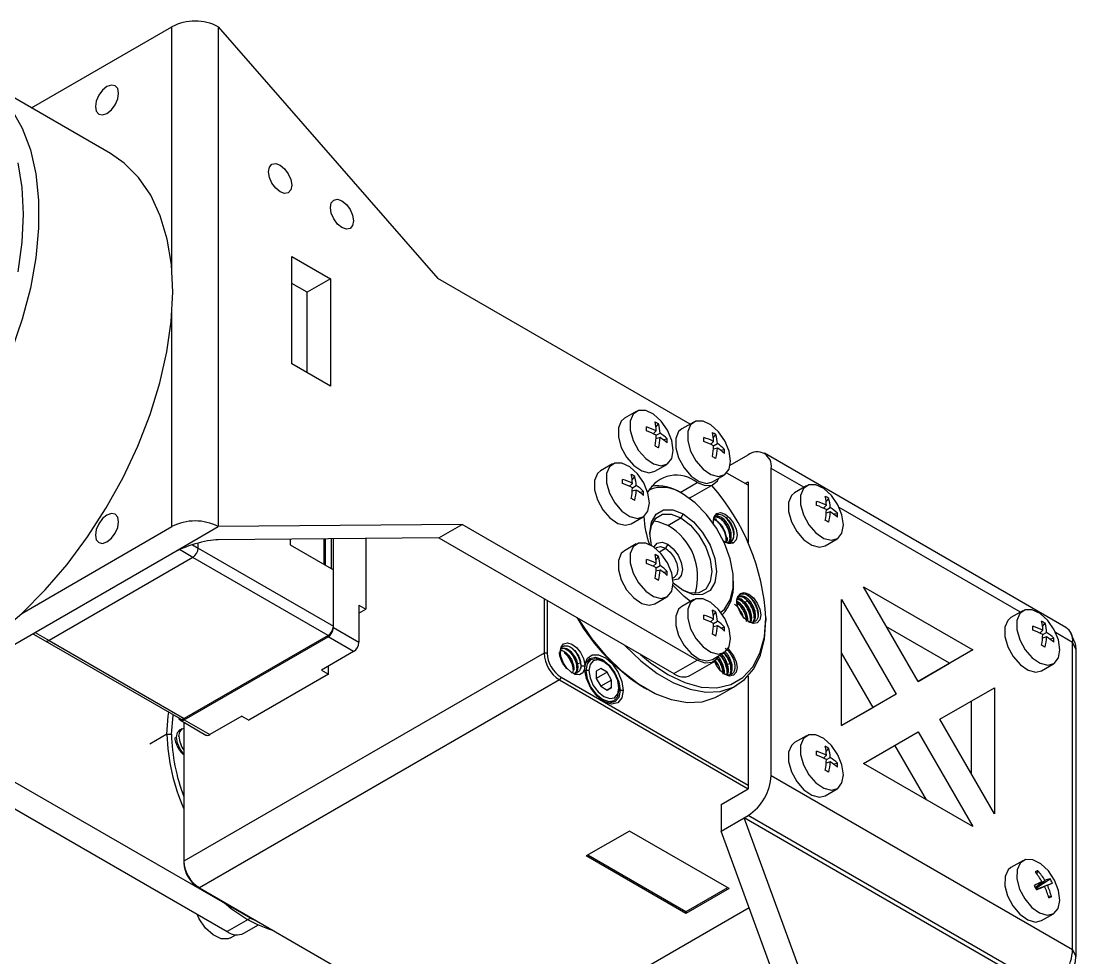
# Model space of a CAD drawing. Header units: millimetres. Extents: x 1258 to 2922, y -135 to 1239.
# Drawn here: x 1741.44 to 1789.69, y 862.87 to 905.72 of the extents above; entities that cross this region are included whole.
import ezdxf

# ---------------------------------------------------------------- set-up
doc = ezdxf.new("R2010")
doc.units = ezdxf.units.MM
doc.header["$LTSCALE"] = 6

msp = doc.modelspace()

# ---------------------------------------------------------------- linework, layer by layer
at = {"color": 7, "linetype": 'Continuous', "lineweight": 25}
for p, q in [((1741.905, 901.744), (1748.336, 905.457)), ((1750.458, 905.457), (1750.458, 882.594)), ((1750.458, 905.457), (1760.502, 893.943)), ((1745.523, 899.655), (1739.407, 903.186)), ((1753.816, 894.944), (1755.584, 893.924)), ((1753.816, 890.045), (1753.816, 894.944)), ((1754.523, 893.311), (1753.816, 893.72)), ((1755.584, 893.924), (1754.523, 893.311)), ((1755.584, 893.924), (1755.584, 889.025)), ((1772.039, 887.283), (1760.502, 893.943)), ((1754.523, 889.637), (1754.523, 893.311)), ((1755.584, 889.025), (1753.816, 890.045)), ((1769.581, 887.863), (1769.035, 887.549)), ((1770.492, 886.976), (1770.352, 886.843)), ((1770.48, 887.141), (1770.596, 887.29)), ((1772.206, 887.379), (1771.66, 887.064)), ((1770.667, 886.671), (1770.482, 886.617)), ((1770.492, 886.773), (1770.667, 886.874)), ((1770.804, 886.579), (1770.992, 886.605)), ((1773.117, 886.491), (1772.977, 886.358)), ((1773.105, 886.656), (1773.221, 886.806)), ((1773.292, 886.187), (1773.107, 886.132)), ((1773.117, 886.288), (1773.292, 886.39)), ((1773.429, 886.094), (1773.617, 886.12)), ((1773.88, 885.403), (1774.694, 885.873)), ((1789.232, 877.987), (1775.444, 885.947)), ((1768.493, 885.46), (1767.948, 885.145)), ((1770.435, 885.124), (1770.98, 885.439)), ((1774.694, 884.485), (1773.72, 885.047)), ((1774.694, 884.485), (1773.72, 885.047)), ((1775.754, 871.216), (1775.754, 885.26)), ((1769.404, 884.572), (1769.264, 884.439)), ((1769.392, 884.737), (1769.509, 884.886)), ((1772.062, 883.919), (1773.123, 884.531)), ((1773.06, 884.639), (1773.605, 884.954)), ((1774.552, 884.566), (1774.694, 884.648)), ((1774.694, 884.648), (1774.694, 881.867)), ((1769.58, 884.268), (1769.395, 884.213)), ((1769.404, 884.369), (1769.58, 884.471)), ((1769.717, 884.175), (1769.904, 884.201)), ((1771.724, 884.076), (1771.618, 884.137)), ((1777.367, 884.461), (1776.822, 884.146)), ((1772.062, 883.919), (1772.008, 883.892)), ((1778.278, 883.573), (1778.138, 883.44)), ((1778.266, 883.738), (1778.383, 883.887)), ((1771.724, 883.178), (1771.618, 882.994)), ((1773.254, 883.201), (1773.243, 883.133)), ((1778.454, 883.269), (1778.269, 883.214)), ((1778.278, 883.37), (1778.454, 883.471)), ((1778.591, 883.176), (1778.779, 883.202)), ((1761.608, 882.689), (1750.458, 882.594)), ((1760.547, 882.077), (1761.608, 882.689)), ((1772.36, 876.482), (1761.608, 882.689)), ((1769.348, 882.72), (1769.893, 883.035)), ((1771.017, 882.647), (1771.618, 882.994)), ((1773.179, 883.042), (1773.115, 882.982)), ((1773.267, 882.923), (1773.116, 882.966)), ((1773.122, 883.009), (1773.236, 883.036)), ((1773.236, 883.036), (1773.149, 883.079)), ((1741.466, 878.628), (1748.336, 882.594)), ((1748.336, 881.369), (1750.458, 882.594)), ((1749.538, 881.615), (1749.538, 881.844)), ((1760.547, 882.077), (1750.458, 881.991)), ((1753.746, 882.019), (1753.746, 881.76)), ((1753.746, 881.76), (1755.725, 880.617)), ((1755.297, 880.864), (1755.297, 882.032)), ((1755.368, 880.823), (1755.368, 882.033)), ((1755.615, 882.035), (1755.615, 880.68)), ((1755.725, 877.978), (1755.725, 882.036)), ((1757.21, 882.048), (1757.21, 878.815)), ((1760.547, 882.077), (1771.3, 875.87)), ((1769.581, 881.801), (1769.035, 881.486)), ((1771.017, 881.79), (1770.911, 881.606)), ((1774.029, 881.859), (1773.908, 881.904)), ((1778.222, 881.721), (1778.767, 882.036)), ((1731.083, 871.409), (1748.336, 881.369)), ((1749.291, 881.187), (1742.715, 877.39)), ((1755.478, 877.615), (1749.291, 881.187)), ((1749.538, 881.615), (1755.725, 878.043)), ((1770.48, 881.078), (1770.596, 881.227)), ((1770.492, 880.913), (1770.352, 880.78)), ((1770.492, 880.71), (1770.667, 880.812)), ((1755.725, 878.043), (1755.725, 880.617)), ((1770.667, 880.609), (1770.482, 880.554)), ((1770.804, 880.516), (1770.992, 880.542)), ((1771.724, 879.667), (1771.27, 880.008)), ((1774.022, 879.973), (1774.022, 880.095)), ((1779.972, 879.845), (1784.972, 876.959)), ((1782.472, 875.515), (1779.972, 879.845)), ((1765.36, 879.299), (1765.36, 876.808)), ((1770.435, 879.061), (1770.98, 879.376)), ((1772.206, 879.255), (1771.66, 878.94)), ((1774.199, 879.285), (1774.37, 879.215)), ((1774.37, 879.215), (1774.427, 879.248)), ((1774.568, 879.128), (1774.427, 879.248)), ((1774.647, 879.218), (1774.514, 879.334)), ((1774.547, 879.317), (1774.604, 879.35)), ((1774.547, 879.317), (1774.688, 879.198)), ((1774.729, 879.504), (1774.691, 879.438)), ((1778.972, 879.268), (1781.472, 874.937)), ((1778.972, 873.494), (1778.972, 879.268)), ((1756.892, 878.999), (1757.21, 878.815)), ((1756.892, 878.999), (1756.892, 877.305)), ((1756.892, 878.632), (1757.21, 878.815)), ((1765.501, 879.217), (1765.501, 876.808)), ((1774.25, 879.146), (1774.162, 879.181)), ((1774.194, 879.113), (1774.25, 879.146)), ((1774.647, 879.218), (1774.568, 879.128)), ((1774.688, 879.197), (1774.647, 879.218)), ((1787.267, 878.746), (1786.722, 878.431)), ((1773.117, 878.367), (1772.977, 878.234)), ((1773.105, 878.532), (1773.221, 878.681)), ((1773.117, 878.164), (1773.292, 878.265)), ((1775.507, 878.422), (1775.507, 878.299)), ((1755.725, 877.978), (1756.892, 877.305)), ((1773.292, 878.063), (1773.107, 878.008)), ((1773.429, 877.97), (1773.617, 877.996)), ((1783.911, 876.346), (1781.032, 878.008)), ((1788.178, 877.858), (1788.038, 877.725)), ((1788.166, 878.023), (1788.282, 878.172)), ((1741.977, 877.698), (1742.54, 877.373)), ((1742.54, 877.373), (1748.727, 873.801)), ((1742.715, 877.39), (1748.902, 873.818)), ((1755.478, 877.615), (1748.902, 873.818)), ((1748.902, 873.753), (1755.478, 877.549)), ((1756.645, 876.876), (1755.478, 877.549)), ((1788.353, 877.554), (1788.168, 877.499)), ((1788.178, 877.655), (1788.353, 877.757)), ((1788.49, 877.461), (1788.678, 877.487)), ((1789.636, 877.299), (1789.473, 877.697)), ((1789.543, 863.256), (1789.543, 877.3)), ((1789.543, 877.3), (1789.692, 876.978)), ((1765.36, 876.808), (1748.884, 867.297)), ((1756.645, 876.876), (1755.177, 876.029)), ((1765.501, 876.808), (1765.36, 876.808)), ((1773.06, 876.515), (1773.605, 876.83)), ((1780.411, 874.325), (1778.972, 876.818)), ((1784.972, 876.959), (1782.472, 875.515)), ((1784.972, 876.959), (1783.911, 876.346)), ((1789.692, 876.978), (1789.692, 862.934)), ((1766.886, 876.338), (1767.023, 876.367)), ((1766.886, 876.338), (1766.901, 876.147)), ((1767.023, 876.367), (1767.026, 876.409)), ((1767.026, 876.409), (1767.043, 876.217)), ((1767.492, 876.505), (1767.287, 876.387)), ((1768.1, 876.411), (1768.029, 876.451)), ((1771.3, 875.87), (1772.36, 876.482)), ((1772.062, 875.794), (1773.123, 876.407)), ((1773.14, 876.441), (1773.267, 876.251)), ((1773.254, 876.244), (1773.164, 876.433)), ((1773.324, 876.284), (1773.187, 876.488)), ((1773.444, 876.353), (1773.5, 876.386)), ((1773.621, 876.455), (1773.677, 876.488)), ((1773.757, 876.289), (1773.677, 876.488)), ((1773.797, 876.557), (1773.854, 876.59)), ((1773.797, 876.557), (1773.877, 876.359)), ((1773.877, 876.359), (1773.871, 876.324)), ((1774.029, 876.691), (1773.965, 876.654)), ((1782.472, 875.515), (1783.911, 876.346)), ((1755.496, 875.845), (1751.854, 873.743)), ((1755.177, 876.029), (1755.496, 875.845)), ((1755.496, 875.845), (1755.496, 876.213)), ((1766.689, 876.025), (1766.66, 875.906)), ((1766.724, 876.045), (1766.689, 876.025)), ((1766.864, 876.143), (1766.857, 876.138)), ((1766.901, 876.147), (1766.866, 876.127)), ((1767.22, 876.217), (1767.043, 876.217)), ((1767.216, 876.118), (1767.217, 876.07)), ((1767.23, 876.296), (1767.22, 876.217)), ((1767.41, 876.012), (1767.269, 876.012)), ((1767.953, 876.107), (1767.746, 875.988)), ((1767.746, 875.988), (1767.746, 875.649)), ((1768.246, 875.938), (1767.746, 875.65)), ((1768.246, 875.938), (1767.953, 876.107)), ((1768.453, 875.579), (1768.246, 875.938)), ((1773.267, 876.251), (1773.324, 876.284)), ((1773.871, 876.324), (1773.757, 876.289)), ((1788.121, 876.006), (1788.667, 876.321)), ((1766.067, 875.584), (1749.591, 866.073)), ((1766.138, 875.706), (1766.067, 875.584)), ((1766.067, 875.584), (1774.694, 870.604)), ((1766.138, 875.706), (1774.694, 870.767)), ((1767.746, 875.649), (1767.953, 875.291)), ((1768.453, 875.579), (1767.953, 875.291)), ((1768.453, 875.241), (1768.453, 875.579)), ((1774.694, 875.755), (1774.694, 870.604)), ((1767.953, 875.291), (1768.246, 875.122)), ((1768.246, 875.122), (1768.453, 875.241)), ((1768.453, 875.241), (1768.246, 875.122)), ((1768.789, 875.216), (1768.789, 875.135)), ((1768.984, 875.104), (1768.842, 875.104)), ((1769.955, 875.217), (1770.061, 875.156)), ((1773.312, 874.834), (1774.16, 875.323)), ((1781.472, 874.937), (1778.972, 873.494)), ((1781.472, 874.937), (1780.411, 874.325)), ((1783.472, 873.783), (1785.972, 875.227)), ((1785.972, 875.227), (1785.972, 869.453)), ((1768.362, 874.525), (1768.567, 874.643)), ((1784.911, 871.29), (1784.911, 874.614)), ((1751.536, 873.927), (1750.069, 873.08)), ((1751.536, 873.927), (1751.854, 873.743)), ((1778.972, 873.494), (1780.411, 874.325)), ((1748.727, 873.736), (1749.894, 873.062)), ((1748.884, 873.645), (1748.884, 867.297)), ((1748.902, 873.753), (1750.069, 873.08)), ((1785.972, 869.453), (1783.472, 873.783)), ((1748.106, 873.095), (1748.319, 873.095)), ((1748.811, 873.347), (1748.637, 873.246)), ((1777.367, 873.029), (1776.822, 872.714)), ((1779.972, 871.762), (1782.472, 873.205)), ((1782.472, 873.205), (1784.972, 868.875)), ((1782.851, 870.1), (1781.411, 872.593)), ((1778.278, 872.141), (1778.138, 872.008)), ((1778.266, 872.306), (1778.383, 872.456)), ((1778.278, 871.938), (1778.454, 872.04)), ((1778.454, 871.837), (1778.269, 871.782)), ((1778.591, 871.744), (1778.779, 871.77)), ((1784.972, 868.875), (1779.972, 871.762)), ((1775.754, 871.216), (1789.543, 863.256)), ((1751.925, 864.685), (1741.172, 870.892)), ((1773.456, 869.889), (1774.694, 870.604)), ((1778.222, 870.289), (1778.767, 870.604)), ((1740.112, 870.28), (1750.864, 864.073)), ((1773.456, 869.889), (1773.456, 868.664)), ((1773.456, 868.664), (1774.517, 869.277)), ((1774.517, 869.277), (1774.694, 869.379)), ((1779.254, 856.335), (1774.517, 869.277)), ((1788.305, 861.317), (1774.517, 869.277)), ((1788.482, 861.419), (1774.694, 869.379)), ((1769.269, 868.673), (1767.289, 867.53)), ((1773.83, 866.04), (1769.269, 868.673)), ((1778.194, 855.723), (1773.456, 868.664)), ((1748.884, 867.297), (1748.884, 867.216)), ((1771.85, 864.897), (1767.289, 867.53)), ((1771.85, 864.979), (1767.36, 867.571)), ((1787.267, 867.314), (1786.722, 866.999)), ((1787.905, 866.716), (1787.953, 866.857)), ((1788.142, 866.356), (1787.842, 866.093)), ((1787.849, 866.079), (1788.275, 866.412)), ((1787.86, 866.059), (1788.511, 866.489)), ((1787.886, 866.008), (1788.614, 866.291)), ((1788.39, 866.192), (1787.888, 866.005)), ((1749.591, 866.073), (1749.521, 866.113)), ((1749.591, 866.073), (1758.218, 861.092)), ((1773.759, 866.081), (1771.85, 864.979)), ((1773.83, 866.04), (1771.85, 864.897)), ((1787.889, 866.002), (1788.257, 866.136)), ((1788.427, 865.707), (1788.574, 865.67)), ((1774.739, 865.16), (1763.91, 858.909)), ((1771.85, 864.979), (1771.85, 864.897)), ((1788.121, 864.575), (1788.667, 864.889)), ((1751.925, 864.685), (1750.864, 864.073)), ((1751.627, 863.997), (1752.29, 864.38)), ((1751.925, 864.685), (1752.198, 864.568)), ((1751.019, 863.791), (1751.262, 863.931)), ((1789.543, 863.256), (1789.692, 862.934))]:
    msp.add_line(p, q, dxfattribs=at)
at = {"color": 8, "linetype": 'Continuous', "lineweight": 25}
for p, q in [((1748.336, 894.296), (1748.336, 905.457)), ((1748.336, 882.594), (1748.336, 892.383)), ((1777.253, 884.395), (1775.754, 885.26)), ((1771.582, 884.157), (1772.36, 884.607)), ((1787.153, 878.68), (1778.865, 883.464)), ((1749.274, 881.768), (1749.538, 881.615)), ((1749.291, 881.187), (1748.676, 881.541)), ((1770.638, 881.448), (1770.911, 881.606)), ((1774.729, 878.238), (1774.729, 878.238)), ((1742.079, 877.757), (1742.715, 877.39)), ((1789.543, 877.3), (1788.765, 877.75)), ((1767.269, 876.012), (1767.224, 875.986)), ((1768.842, 875.104), (1768.787, 875.072)), ((1748.106, 873.095), (1747.329, 872.646))]:
    msp.add_line(p, q, dxfattribs=at)
at = {"color": 7, "linetype": 'Continuous', "lineweight": 25, "flags": 128}
for points in [[(1744.836, 901.803), (1744.876, 901.592), (1744.991, 901.46), (1745.163, 901.426), (1745.366, 901.497), (1745.569, 901.661), (1745.741, 901.893), (1745.856, 902.158), (1745.897, 902.416), (1745.856, 902.627), (1745.741, 902.759), (1745.569, 902.792), (1745.366, 902.722), (1745.163, 902.558), (1744.991, 902.326), (1744.876, 902.061), (1744.836, 901.803)], [(1740.392, 877.708), (1741.483, 878.643), (1742.536, 879.7), (1743.538, 880.865), (1744.475, 882.121), (1745.333, 883.453), (1746.103, 884.841), (1746.773, 886.269), (1747.335, 887.716), (1747.78, 889.164), (1748.105, 890.592), (1748.302, 891.983), (1748.372, 893.317), (1748.311, 894.577), (1748.121, 895.746), (1747.806, 896.808), (1747.367, 897.749), (1746.813, 898.557), (1746.15, 899.221), (1745.523, 899.655)], [(1753.286, 897.904), (1753.083, 898.068), (1752.911, 898.3), (1752.796, 898.565), (1752.756, 898.823), (1752.796, 899.034), (1752.911, 899.166), (1753.083, 899.2), (1753.286, 899.129), (1753.489, 898.965), (1753.661, 898.733), (1753.776, 898.468), (1753.816, 898.21), (1753.776, 897.999), (1753.661, 897.867), (1753.489, 897.834), (1753.286, 897.904)], [(1756.114, 896.271), (1755.911, 896.435), (1755.739, 896.667), (1755.624, 896.932), (1755.584, 897.19), (1755.624, 897.401), (1755.739, 897.533), (1755.911, 897.567), (1756.114, 897.496), (1756.317, 897.332), (1756.489, 897.1), (1756.604, 896.835), (1756.645, 896.578), (1756.604, 896.367), (1756.489, 896.234), (1756.317, 896.201), (1756.114, 896.271)], [(1771.27, 886.079), (1771.204, 886.531), (1771.012, 886.999), (1770.722, 887.42), (1770.372, 887.737), (1770.01, 887.907), (1769.684, 887.908), (1769.439, 887.739), (1769.307, 887.423), (1769.307, 887.003), (1769.439, 886.535), (1769.684, 886.083), (1770.01, 885.708), (1770.372, 885.46), (1770.722, 885.373), (1771.012, 885.459), (1771.204, 885.705), (1771.27, 886.079)], [(1769.035, 887.549), (1768.894, 887.424), (1768.762, 887.108), (1768.762, 886.688), (1768.894, 886.22), (1769.139, 885.768), (1769.464, 885.393), (1769.827, 885.145), (1770.176, 885.058), (1770.435, 885.124)], [(1771.66, 887.064), (1771.519, 886.939), (1771.387, 886.624), (1771.387, 886.204), (1771.519, 885.736), (1771.764, 885.284), (1772.089, 884.909), (1772.452, 884.661), (1772.801, 884.574), (1773.06, 884.639)], [(1773.895, 885.595), (1773.829, 886.047), (1773.637, 886.514), (1773.347, 886.935), (1772.997, 887.252), (1772.635, 887.423), (1772.309, 887.423), (1772.064, 887.254), (1771.932, 886.938), (1771.932, 886.518), (1772.064, 886.051), (1772.309, 885.599), (1772.635, 885.224), (1772.997, 884.976), (1773.347, 884.889), (1773.637, 884.974), (1773.829, 885.221), (1773.895, 885.595)], [(1770.183, 883.676), (1770.116, 884.127), (1769.925, 884.595), (1769.634, 885.016), (1769.285, 885.333), (1768.922, 885.503), (1768.597, 885.504), (1768.352, 885.335), (1768.22, 885.019), (1768.22, 884.599), (1768.352, 884.132), (1768.597, 883.68), (1768.922, 883.304), (1769.285, 883.056), (1769.634, 882.969), (1769.925, 883.055), (1770.116, 883.302), (1770.183, 883.676)], [(1767.948, 885.145), (1767.806, 885.02), (1767.675, 884.704), (1767.675, 884.284), (1767.806, 883.817), (1768.051, 883.365), (1768.377, 882.989), (1768.739, 882.742), (1769.089, 882.655), (1769.348, 882.72)], [(1772.36, 884.607), (1772.729, 884.469), (1773.053, 884.498), (1773.294, 884.69), (1773.362, 884.814)], [(1773.454, 878.677), (1773.615, 878.823), (1773.873, 879.241), (1774.005, 879.785), (1774.005, 880.425), (1773.873, 881.123), (1773.615, 881.838), (1773.248, 882.529), (1772.792, 883.155), (1772.274, 883.681), (1771.724, 884.076)], [(1776.822, 884.146), (1776.68, 884.021), (1776.549, 883.705), (1776.549, 883.285), (1776.68, 882.817), (1776.925, 882.366), (1777.251, 881.99), (1777.613, 881.742), (1777.963, 881.655), (1778.222, 881.721)], [(1779.057, 882.677), (1778.99, 883.128), (1778.799, 883.596), (1778.509, 884.017), (1778.159, 884.334), (1777.796, 884.504), (1777.471, 884.505), (1777.226, 884.336), (1777.094, 884.02), (1777.094, 883.6), (1777.226, 883.132), (1777.471, 882.68), (1777.796, 882.305), (1778.159, 882.057), (1778.509, 881.97), (1778.799, 882.056), (1778.99, 882.302), (1779.057, 882.677)], [(1745.897, 882.819), (1745.856, 883.03), (1745.741, 883.162), (1745.569, 883.195), (1745.366, 883.125), (1745.163, 882.961), (1744.991, 882.729), (1744.876, 882.464), (1744.836, 882.206), (1744.876, 881.995), (1744.991, 881.863), (1745.163, 881.829), (1745.366, 881.9), (1745.569, 882.064), (1745.741, 882.296), (1745.856, 882.561), (1745.897, 882.819)], [(1770.273, 881.736), (1770.203, 882.3), (1770.278, 882.799), (1770.494, 883.164), (1770.83, 883.358), (1771.254, 883.363), (1771.724, 883.178)], [(1770.205, 882.241), (1770.273, 882.642), (1770.474, 882.981), (1770.786, 883.162), (1771.181, 883.166), (1771.618, 882.994)], [(1771.724, 883.178), (1772.194, 882.821), (1772.617, 882.327), (1772.954, 881.744), (1773.17, 881.13), (1773.244, 880.544), (1773.17, 880.045), (1772.954, 879.68), (1772.617, 879.486), (1772.194, 879.481), (1771.724, 879.667)], [(1773.254, 883.201), (1773.432, 883.236), (1773.642, 883.163), (1773.851, 882.993), (1774.029, 882.754), (1774.148, 882.48), (1774.19, 882.213), (1774.148, 881.995), (1774.029, 881.859)], [(1771.017, 882.647), (1770.58, 882.819), (1770.363, 882.839)], [(1771.618, 882.994), (1772.055, 882.662), (1772.449, 882.202), (1772.762, 881.66), (1772.963, 881.089), (1773.032, 880.544), (1772.963, 880.08), (1772.762, 879.741), (1772.449, 879.56), (1772.055, 879.555), (1771.673, 879.697)], [(1771.27, 880.017), (1771.204, 880.469), (1771.012, 880.936), (1770.722, 881.357), (1770.372, 881.674), (1770.01, 881.844), (1769.684, 881.845), (1769.439, 881.676), (1769.307, 881.36), (1769.307, 880.94), (1769.439, 880.473), (1769.684, 880.021), (1770.01, 879.645), (1770.372, 879.397), (1770.722, 879.31), (1771.012, 879.396), (1771.204, 879.643), (1771.27, 880.017)], [(1770.392, 881.66), (1770.396, 881.669), (1770.542, 881.837), (1770.76, 881.879), (1771.017, 881.79)], [(1770.461, 881.608), (1770.511, 881.646), (1770.694, 881.681), (1770.911, 881.606)], [(1771.017, 881.79), (1771.274, 881.582), (1771.492, 881.288), (1771.637, 880.953), (1771.688, 880.626), (1771.637, 880.359), (1771.492, 880.191), (1771.274, 880.149), (1771.264, 880.15)], [(1769.035, 881.486), (1768.894, 881.361), (1768.762, 881.045), (1768.762, 880.625), (1768.894, 880.158), (1769.139, 879.706), (1769.464, 879.331), (1769.827, 879.083), (1770.176, 878.996), (1770.435, 879.061)], [(1770.911, 881.606), (1771.127, 881.431), (1771.311, 881.184), (1771.433, 880.901), (1771.476, 880.626), (1771.433, 880.401), (1771.311, 880.26), (1771.254, 880.235)], [(1772.057, 879.169), (1771.776, 879.391), (1771.265, 879.904)], [(1773.895, 877.471), (1773.829, 877.922), (1773.637, 878.39), (1773.347, 878.811), (1772.997, 879.128), (1772.635, 879.298), (1772.309, 879.299), (1772.064, 879.13), (1771.932, 878.814), (1771.932, 878.394), (1772.064, 877.926), (1772.309, 877.474), (1772.635, 877.099), (1772.997, 876.851), (1773.347, 876.764), (1773.637, 876.85), (1773.829, 877.096), (1773.895, 877.471)], [(1774.729, 878.238), (1774.519, 878.407), (1774.341, 878.647), (1774.223, 878.921), (1774.181, 879.187), (1774.223, 879.405), (1774.341, 879.542), (1774.519, 879.577), (1774.729, 879.504)], [(1774.729, 879.504), (1774.939, 879.334), (1775.116, 879.095), (1775.235, 878.821), (1775.277, 878.555), (1775.235, 878.336), (1775.116, 878.2), (1774.939, 878.165), (1774.729, 878.238)], [(1771.66, 878.94), (1771.519, 878.815), (1771.387, 878.499), (1771.387, 878.079), (1771.519, 877.611), (1771.764, 877.159), (1772.089, 876.784), (1772.452, 876.536), (1772.801, 876.449), (1773.06, 876.515)], [(1788.957, 876.962), (1788.89, 877.413), (1788.698, 877.881), (1788.408, 878.302), (1788.058, 878.619), (1787.696, 878.789), (1787.37, 878.79), (1787.125, 878.621), (1786.994, 878.305), (1786.994, 877.885), (1787.125, 877.417), (1787.37, 876.966), (1787.696, 876.59), (1788.058, 876.342), (1788.408, 876.255), (1788.698, 876.341), (1788.89, 876.588), (1788.957, 876.962)], [(1773.312, 874.834), (1773.175, 874.761), (1772.576, 874.568), (1771.908, 874.537), (1771.19, 874.666), (1770.442, 874.954), (1769.683, 875.393), (1768.934, 875.969), (1768.216, 876.668), (1767.548, 877.471), (1766.949, 878.355), (1766.925, 878.395)], [(1769.06, 877.162), (1769.064, 877.158), (1769.782, 876.459), (1770.531, 875.882), (1771.29, 875.444), (1772.039, 875.156), (1772.757, 875.026), (1773.424, 875.058), (1774.024, 875.251), (1774.538, 875.599), (1774.953, 876.093), (1775.258, 876.72), (1775.444, 877.462), (1775.507, 878.299)], [(1769.769, 876.753), (1770.237, 876.358), (1771.017, 875.829), (1771.796, 875.458), (1772.552, 875.255), (1773.262, 875.228), (1773.903, 875.376), (1774.456, 875.695), (1774.905, 876.177), (1775.236, 876.805), (1775.439, 877.561), (1775.507, 878.422)], [(1786.722, 878.431), (1786.58, 878.306), (1786.448, 877.99), (1786.448, 877.57), (1786.58, 877.103), (1786.825, 876.651), (1787.151, 876.275), (1787.513, 876.028), (1787.863, 875.941), (1788.121, 876.006)], [(1789.636, 877.299), (1789.676, 877.162), (1789.692, 876.978)], [(1766.102, 876.87), (1766.142, 877.088), (1766.256, 877.229), (1766.429, 877.273), (1766.635, 877.215), (1766.845, 877.061), (1767.031, 876.835), (1767.165, 876.567), (1767.23, 876.296)], [(1767.217, 876.07), (1767.134, 875.903), (1766.989, 875.82), (1766.803, 875.831), (1766.6, 875.934), (1766.405, 876.116), (1766.245, 876.354), (1766.139, 876.617), (1766.102, 876.87)], [(1773.779, 877), (1773.851, 876.931), (1774.029, 876.691)], [(1767.216, 876.043), (1767.278, 876.367), (1767.454, 876.57), (1767.718, 876.621), (1768.029, 876.513), (1768.34, 876.262), (1768.604, 875.906), (1768.78, 875.499), (1768.842, 875.104)], [(1767.23, 876.296), (1767.345, 876.581), (1767.563, 876.735), (1767.853, 876.737), (1768.178, 876.586), (1768.491, 876.304), (1768.752, 875.927), (1768.924, 875.509), (1768.984, 875.104)], [(1768.029, 876.451), (1768.029, 876.451), (1767.738, 876.553), (1767.492, 876.505), (1767.327, 876.315), (1767.269, 876.012)], [(1768.789, 875.216), (1768.737, 875.551), (1768.587, 875.896), (1768.364, 876.198), (1768.1, 876.411), (1767.836, 876.502), (1767.612, 876.459), (1767.463, 876.287), (1767.41, 876.012)], [(1773.362, 876.689), (1773.294, 876.566), (1773.053, 876.373), (1772.729, 876.344), (1772.36, 876.482)], [(1774.029, 876.691), (1774.148, 876.417), (1774.19, 876.151), (1774.148, 875.933), (1774.029, 875.796), (1773.851, 875.762), (1773.642, 875.834), (1773.432, 876.004), (1773.254, 876.244)], [(1766.873, 876.192), (1766.868, 876.192), (1766.849, 876.189)], [(1768.984, 875.104), (1768.919, 874.757), (1768.733, 874.537), (1768.454, 874.475), (1768.123, 874.581), (1767.789, 874.839), (1767.5, 875.211), (1767.3, 875.642), (1767.217, 876.07)], [(1767.269, 876.012), (1767.327, 875.643), (1767.492, 875.263), (1767.738, 874.931), (1768.029, 874.696), (1768.32, 874.595), (1768.567, 874.643), (1768.731, 874.832), (1768.789, 875.135)], [(1767.41, 876.012), (1767.463, 875.678), (1767.612, 875.333), (1767.836, 875.031), (1768.1, 874.818), (1768.364, 874.727), (1768.587, 874.77), (1768.737, 874.942), (1768.789, 875.216)], [(1768.842, 875.104), (1768.78, 874.781), (1768.604, 874.578), (1768.34, 874.526), (1768.064, 874.616)], [(1748.106, 873.095), (1748.169, 873.932), (1748.2, 874.105)], [(1748.319, 873.095), (1748.387, 873.956), (1748.393, 873.994)], [(1748.902, 873.753), (1748.854, 873.731), (1748.807, 873.72), (1748.764, 873.722), (1748.727, 873.736), (1748.696, 873.761), (1748.673, 873.798), (1748.66, 873.84)], [(1748.884, 872.185), (1748.709, 872.422), (1748.59, 872.696), (1748.548, 872.962), (1748.59, 873.18), (1748.709, 873.317), (1748.82, 873.352)], [(1748.655, 873.003), (1748.696, 873.215), (1748.811, 873.347), (1748.884, 873.375)], [(1779.057, 871.245), (1778.99, 871.697), (1778.799, 872.164), (1778.509, 872.585), (1778.159, 872.902), (1777.796, 873.073), (1777.471, 873.073), (1777.226, 872.904), (1777.094, 872.588), (1777.094, 872.168), (1777.226, 871.701), (1777.471, 871.249), (1777.796, 870.874), (1778.159, 870.626), (1778.509, 870.539), (1778.799, 870.624), (1778.99, 870.871), (1779.057, 871.245)], [(1776.822, 872.714), (1776.68, 872.59), (1776.549, 872.274), (1776.549, 871.854), (1776.68, 871.386), (1776.925, 870.934), (1777.251, 870.559), (1777.613, 870.311), (1777.963, 870.224), (1778.222, 870.289)], [(1788.716, 866.418), (1788.431, 866.844), (1788.084, 867.169), (1787.721, 867.351), (1787.391, 867.364), (1787.139, 867.207), (1786.999, 866.9), (1786.989, 866.485), (1787.112, 866.019), (1787.35, 865.564), (1787.671, 865.181), (1788.033, 864.923), (1788.385, 864.824), (1788.681, 864.898), (1788.88, 865.134), (1788.957, 865.501), (1788.899, 865.949), (1788.716, 866.418)], [(1786.722, 866.999), (1786.594, 866.892), (1786.453, 866.585), (1786.444, 866.17), (1786.567, 865.704), (1786.805, 865.249), (1787.126, 864.867), (1787.487, 864.608), (1787.84, 864.509), (1788.121, 864.575)], [(1751.019, 863.791), (1750.915, 863.746), (1750.59, 863.747), (1750.227, 863.917), (1749.878, 864.234), (1749.587, 864.655), (1749.485, 864.869)]]:
    msp.add_lwpolyline(points, dxfattribs=at)
at = {"color": 8, "linetype": 'Continuous', "lineweight": 25, "flags": 128}
for points in [[(1740.998, 901.686), (1741.488, 900.819), (1741.861, 899.827), (1742.113, 898.723), (1742.239, 897.523), (1742.239, 896.241), (1742.113, 894.894), (1741.861, 893.5), (1741.488, 892.078), (1740.998, 890.644)], [(1741.295, 894.25), (1741.485, 895.598), (1741.548, 896.891), (1741.485, 898.11), (1741.295, 899.24)]]:
    msp.add_lwpolyline(points, dxfattribs=at)
at = {"color": 7, "linetype": 'Continuous', "lineweight": 25}
for centre, radius, start, end in [((1749.397, 903.41), 2.306, 62.6097, 117.3903), ((1769.344, 884.725), 2.526, 62.9763, 73.9488), ((1753.264, 887.061), 16.779, 359.688, 0.312), ((1768.863, 883.676), 3.499, 62.2668, 70.3097), ((1769.755, 886.015), 1.527, 56.5731, 63.4323), ((1768.461, 886.913), 2.031, 1.7615, 13.3257), ((1768.984, 886.8), 1.685, 2.5088, 16.8908), ((1766.996, 886.911), 3.499, 349.6924, 357.7358), ((1768.144, 886.802), 2.526, 346.0537, 357.0265), ((1769.762, 885.454), 1.685, 43.111, 57.4939), ((1769.598, 884.944), 2.031, 46.6767, 58.2414), ((1769.467, 886.513), 1.527, 356.5707, 3.4293), ((1771.969, 884.241), 2.526, 62.9763, 73.9488), ((1755.889, 886.577), 16.779, 359.688, 0.312), ((1771.488, 883.192), 3.499, 62.2668, 70.3097), ((1772.38, 885.531), 1.527, 56.5731, 63.4323), ((1771.086, 886.429), 2.031, 1.7615, 13.3257), ((1771.609, 886.316), 1.685, 2.5088, 16.8908), ((1762.122, 871.698), 16.791, 59.691, 60.3144), ((1769.621, 886.427), 3.499, 349.6924, 357.7358), ((1770.769, 886.318), 2.526, 346.0537, 357.0265), ((1772.387, 884.969), 1.685, 43.111, 57.4939), ((1772.223, 884.46), 2.031, 46.6767, 58.2414), ((1772.092, 886.029), 1.527, 356.5707, 3.4293), ((1775.108, 885.365), 0.655, 350.786, 129.2033), ((1764.747, 871.213), 16.791, 59.691, 60.3144), ((1768.256, 882.322), 2.526, 62.9763, 73.9488), ((1752.176, 884.658), 16.779, 359.688, 0.312), ((1767.776, 881.272), 3.499, 62.2668, 70.3097), ((1768.668, 883.612), 1.527, 56.5731, 63.4323), ((1767.374, 884.51), 2.031, 1.7615, 13.3257), ((1767.897, 884.397), 1.685, 2.5088, 16.8908), ((1771.413, 883.461), 1.487, 50.4148, 151.0791), ((1765.908, 884.507), 3.499, 349.6924, 357.7358), ((1767.057, 884.399), 2.526, 346.0537, 357.0265), ((1768.675, 883.05), 1.685, 43.111, 57.4939), ((1768.511, 882.541), 2.031, 46.6767, 58.2414), ((1768.38, 884.11), 1.527, 356.5707, 3.4293), ((1770.771, 882.792), 1.599, 53.4357, 112.6817), ((1770.561, 882.566), 1.894, 56.0728, 99.3274), ((1765.558, 877.897), 9.962, 3.0222, 41.3671), ((1761.035, 869.294), 16.791, 59.691, 60.3144), ((1777.131, 881.322), 2.526, 62.9763, 73.9488), ((1761.051, 883.659), 16.779, 359.688, 0.312), ((1776.65, 880.273), 3.499, 62.2668, 70.3097), ((1777.542, 882.613), 1.527, 56.5731, 63.4323), ((1776.248, 883.51), 2.031, 1.7615, 13.3257), ((1776.771, 883.398), 1.685, 2.5088, 16.8908), ((1773.553, 882.847), 0.463, 130.1586, 191.5489), ((1774.782, 883.508), 3.499, 349.6924, 357.7358), ((1775.931, 883.4), 2.526, 346.0537, 357.0265), ((1777.549, 882.051), 1.685, 43.111, 57.4939), ((1777.385, 881.542), 2.031, 46.6767, 58.2414), ((1777.254, 883.111), 1.527, 356.5707, 3.4293), ((1749.397, 880.547), 2.306, 62.6097, 117.3903), ((1774.382, 883.293), 4.465, 183.0635, 199.756), ((1769.709, 880.311), 2.677, 343.1548, 60.7515), ((1769.909, 868.295), 16.791, 59.691, 60.3144), ((1773.705, 882.184), 0.345, 306.0241, 6.8613), ((1773.872, 882.294), 0.463, 228.4556, 289.8535), ((1773.771, 882.203), 0.329, 239.6069, 294.6768), ((1749.001, 881.64), 0.538, 302.6055, 357.3945), ((1769.755, 879.953), 1.527, 56.5731, 63.4323), ((1768.461, 880.851), 2.031, 1.7615, 13.3257), ((1768.984, 880.738), 1.685, 2.5088, 16.8908), ((1769.344, 878.663), 2.526, 62.9763, 73.9488), ((1753.264, 880.999), 16.779, 359.688, 0.312), ((1768.863, 877.613), 3.499, 62.2668, 70.3097), ((1766.996, 880.849), 3.499, 349.6924, 357.7358), ((1769.762, 879.391), 1.685, 43.111, 57.4939), ((1762.122, 865.635), 16.791, 59.691, 60.3144), ((1768.144, 880.74), 2.526, 346.0537, 357.0265), ((1769.598, 878.882), 2.031, 46.6767, 58.2414), ((1769.467, 880.451), 1.527, 356.5707, 3.4293), ((1772.171, 879.838), 1.855, 316.9693, 4.1638), ((1772.38, 877.407), 1.527, 56.5731, 63.4323), ((1771.086, 878.304), 2.031, 1.7615, 13.3257), ((1774.881, 883.055), 9.257, 209.9578, 237.8512), ((1771.969, 876.116), 2.526, 62.9763, 73.9488), ((1755.889, 878.453), 16.779, 359.688, 0.312), ((1771.488, 875.067), 3.499, 62.2668, 70.3097), ((1771.609, 878.191), 1.685, 2.5088, 16.8908), ((1772.387, 876.845), 1.685, 43.111, 57.4939), ((1774.857, 878.537), 0.322, 239.1569, 296.7736), ((1787.441, 876.898), 1.527, 56.5731, 63.4323), ((1786.148, 877.795), 2.031, 1.7615, 13.3257), ((1755.188, 878.068), 0.538, 302.6055, 357.3945), ((1755.188, 878.003), 0.538, 302.6055, 357.3945), ((1769.621, 878.302), 3.499, 349.6924, 357.7358), ((1770.769, 878.194), 2.526, 346.0537, 357.0265), ((1772.223, 876.336), 2.031, 46.6767, 58.2414), ((1772.092, 877.904), 1.527, 356.5707, 3.4293), ((1787.03, 875.608), 2.526, 62.9763, 73.9488), ((1770.95, 877.944), 16.779, 359.688, 0.312), ((1786.55, 874.558), 3.499, 62.2668, 70.3097), ((1786.67, 877.683), 1.685, 2.5088, 16.8908), ((1788.829, 877.391), 0.719, 352.7442, 55.9436), ((1742.612, 877.533), 0.176, 245.6929, 305.6176), ((1756.355, 877.329), 0.538, 302.6055, 357.3945), ((1764.747, 863.089), 16.791, 59.691, 60.3144), ((1784.682, 877.793), 3.499, 349.6924, 357.7358), ((1785.831, 877.685), 2.526, 346.0537, 357.0265), ((1787.448, 876.336), 1.685, 43.111, 57.4939), ((1787.284, 875.827), 2.031, 46.6767, 58.2414), ((1787.153, 877.396), 1.527, 356.5707, 3.4293), ((1766.895, 876.878), 1.537, 182.6055, 237.3945), ((1766.883, 876.871), 1.383, 182.6055, 237.3945), ((1779.809, 862.58), 16.791, 59.691, 60.3144), ((1766.754, 876.195), 0.305, 240.9119, 298.3707), ((1771.741, 876.445), 0.726, 232.4853, 296.2043), ((1748.799, 873.962), 0.176, 245.6929, 305.6176), ((1756.919, 873.318), 8.815, 181.4527, 204.2949), ((1756.546, 873.251), 8.229, 181.0876, 201.3965), ((1749.81, 873.06), 1.156, 182.7973, 216.7867), ((1749.966, 873.223), 0.176, 245.6929, 305.6176), ((1777.542, 871.181), 1.527, 56.5731, 63.4323), ((1776.248, 872.079), 2.031, 1.7615, 13.3257), ((1777.131, 869.891), 2.526, 62.9763, 73.9488), ((1761.051, 872.227), 16.779, 359.688, 0.312), ((1776.65, 868.842), 3.499, 62.2668, 70.3097), ((1776.771, 871.966), 1.685, 2.5088, 16.8908), ((1777.549, 870.619), 1.685, 43.111, 57.4939), ((1774.782, 872.077), 3.499, 349.6924, 357.7358), ((1775.931, 871.968), 2.526, 346.0537, 357.0265), ((1777.385, 870.11), 2.031, 46.6767, 58.2414), ((1777.254, 871.679), 1.527, 356.5707, 3.4293), ((1773.451, 871.321), 2.305, 302.6055, 357.3945), ((1769.909, 856.863), 16.791, 59.691, 60.3144), ((1750.419, 867.367), 1.537, 182.6055, 237.3945), ((1750.266, 867.279), 1.383, 182.6055, 237.3945), ((1788.31, 865.844), 1.075, 109.4079, 116.3363), ((1785.295, 864.736), 3.275, 29.6458, 39.2168), ((1785.908, 865.039), 2.736, 30.1202, 41.6492), ((1790.681, 860.705), 6.195, 114.1917, 117.7864), ((1788.885, 864.932), 1.601, 103.5421, 112.4256), ((1784.494, 875.401), 9.998, 292.9312, 294.3357), ((1785.847, 865.003), 2.807, 13.7434, 25.075), ((1786.545, 865.334), 2.28, 24.8026, 30.4195), ((1779.996, 861.982), 8.857, 26.8885, 28.3336), ((1772.593, 903.639), 40.642, 292.1188, 292.6688), ((1785.185, 864.668), 3.405, 16.2158, 25.5422), ((1754.746, 869.857), 5.999, 227.4354, 252.5699), ((1787.981, 866.908), 1.373, 290.1611, 295.5831), ((1751.306, 864.648), 0.726, 232.4853, 296.2043), ((1787.24, 863.361), 2.305, 302.6055, 357.3945), ((1787.833, 863.019), 1.862, 302.6055, 357.3945)]:
    msp.add_arc(centre, radius, start, end, dxfattribs=at)
msp.add_ellipse((1749.397, 881.378), major_axis=(1.495, 0.473), ratio=0.26025, start_param=0.703258, end_param=2.274054, dxfattribs=at)
for points, knots in [([(1773.243, 883.133), (1773.281, 883.145), (1773.355, 883.17), (1773.494, 883.138), (1773.637, 883.056), (1773.774, 882.927), (1773.893, 882.765), (1773.984, 882.584), (1774.042, 882.396), (1774.046, 882.282), (1774.048, 882.225)], [0, 0, 0, 0, 0.128634, 0.256229, 0.382786, 0.508305, 0.632786, 0.756229, 0.878633, 1, 1, 1, 1]), ([(1774.047, 882.178), (1774.044, 882.231), (1774.04, 882.344), (1773.987, 882.529), (1773.903, 882.715), (1773.792, 882.883), (1773.663, 883.025), (1773.573, 883.086), (1773.527, 883.117)], [0, 0, 0, 0, 0.151251, 0.321013, 0.490747, 0.660521, 0.830243, 1, 1, 1, 1]), ([(1773.095, 882.929), (1773.15, 882.912), (1773.262, 882.878), (1773.438, 882.717), (1773.586, 882.497), (1773.678, 882.248), (1773.709, 882.034), (1773.679, 881.938), (1773.669, 881.904)], [0, 0, 0, 0, 0.175994, 0.357721, 0.539449, 0.721176, 0.902904, 1, 1, 1, 1]), ([(1773.685, 881.898), (1773.689, 881.934), (1773.702, 882.031), (1773.668, 882.218), (1773.59, 882.435), (1773.473, 882.636), (1773.329, 882.807), (1773.225, 882.877), (1773.174, 882.912)], [0, 0, 0, 0, 0.1039, 0.283332, 0.462632, 0.642079, 0.821363, 1, 1, 1, 1]), ([(1773.236, 883.036), (1773.286, 883.027), (1773.385, 883.008), (1773.547, 882.887), (1773.693, 882.713), (1773.806, 882.499), (1773.871, 882.271), (1773.874, 882.064), (1773.847, 881.929), (1773.806, 881.889), (1773.801, 881.884)], [0, 0, 0, 0, 0.14027, 0.280541, 0.420811, 0.561082, 0.701352, 0.841623, 0.981893, 1, 1, 1, 1]), ([(1773.865, 882.094), (1773.866, 882.123), (1773.869, 882.217), (1773.821, 882.398), (1773.729, 882.611), (1773.601, 882.801), (1773.474, 882.936), (1773.395, 882.981), (1773.368, 882.997)], [0, 0, 0, 0, 0.088932, 0.289898, 0.490838, 0.69183, 0.892749, 1, 1, 1, 1]), ([(1773.884, 881.895), (1773.892, 881.898), (1773.933, 881.915), (1773.985, 881.982), (1774.035, 882.088), (1774.044, 882.179), (1774.048, 882.225)], [0, 0, 0, 0, 0.08157, 0.387714, 0.693857, 1, 1, 1, 1]), ([(1773.713, 881.888), (1773.728, 881.922), (1773.754, 881.982), (1773.747, 882.065), (1773.744, 882.101)], [0, 0, 0, 0, 0.564645, 1, 1, 1, 1]), ([(1774.217, 878.932), (1774.204, 878.987), (1774.179, 879.095), (1774.18, 879.241), (1774.21, 879.363), (1774.269, 879.454), (1774.352, 879.51), (1774.455, 879.526), (1774.57, 879.506), (1774.651, 879.461), (1774.691, 879.438)], [0, 0, 0, 0, 0.127841, 0.25487, 0.381087, 0.506493, 0.631087, 0.75487, 0.877841, 1, 1, 1, 1]), ([(1774.604, 879.35), (1774.568, 879.37), (1774.495, 879.411), (1774.393, 879.428), (1774.305, 879.41), (1774.245, 879.372), (1774.224, 879.33), (1774.218, 879.318)], [0, 0, 0, 0, 0.225824, 0.451648, 0.677472, 0.903296, 1, 1, 1, 1]), ([(1774.547, 879.317), (1774.51, 879.338), (1774.436, 879.38), (1774.334, 879.394), (1774.264, 879.387), (1774.238, 879.364), (1774.233, 879.361)], [0, 0, 0, 0, 0.314214, 0.628428, 0.942642, 1, 1, 1, 1]), ([(1774.427, 879.248), (1774.366, 879.285), (1774.297, 879.327), (1774.244, 879.316), (1774.239, 879.315)], [0, 0, 0, 0, 0.895654, 1, 1, 1, 1]), ([(1774.798, 878.341), (1774.799, 878.376), (1774.8, 878.477), (1774.749, 878.664), (1774.655, 878.877), (1774.524, 879.064), (1774.395, 879.198), (1774.314, 879.243), (1774.284, 879.259)], [0, 0, 0, 0, 0.105159, 0.300839, 0.496709, 0.692378, 0.888255, 1, 1, 1, 1]), ([(1774.875, 878.176), (1774.875, 878.176), (1774.93, 878.188), (1774.998, 878.296), (1775.05, 878.488), (1775.023, 878.735), (1774.928, 878.985), (1774.78, 879.21), (1774.663, 879.303), (1774.604, 879.35)], [0, 0, 0, 0, 0.000034, 0.166695, 0.333356, 0.500017, 0.666678, 0.833339, 1, 1, 1, 1]), ([(1775.155, 878.55), (1775.152, 878.601), (1775.147, 878.711), (1775.092, 878.894), (1775.007, 879.079), (1774.894, 879.246), (1774.771, 879.381), (1774.686, 879.437), (1774.646, 879.462)], [0, 0, 0, 0, 0.147803, 0.322663, 0.497588, 0.672436, 0.84737, 1, 1, 1, 1]), ([(1774.691, 879.438), (1774.739, 879.402), (1774.835, 879.331), (1774.963, 879.172), (1775.067, 878.992), (1775.135, 878.801), (1775.164, 878.616), (1775.151, 878.454), (1775.099, 878.322), (1775.035, 878.274), (1775.003, 878.25)], [0, 0, 0, 0, 0.128634, 0.256229, 0.382786, 0.508305, 0.632786, 0.756229, 0.878633, 1, 1, 1, 1]), ([(1774.482, 878.422), (1774.482, 878.425), (1774.473, 878.507), (1774.392, 878.68), (1774.251, 878.904), (1774.133, 878.997), (1774.073, 879.044)], [0, 0, 0, 0, 0.0099179, 0.3399453, 0.6699726, 1, 1, 1, 1]), ([(1774.194, 879.113), (1774.253, 879.066), (1774.37, 878.973), (1774.516, 878.749), (1774.611, 878.515), (1774.618, 878.376), (1774.621, 878.316)], [0, 0, 0, 0, 0.265376, 0.530752, 0.796128, 1, 1, 1, 1]), ([(1774.625, 878.253), (1774.625, 878.26), (1774.631, 878.329), (1774.595, 878.486), (1774.517, 878.701), (1774.396, 878.899), (1774.283, 879.036), (1774.214, 879.084), (1774.196, 879.096)], [0, 0, 0, 0, 0.023083, 0.247832, 0.472828, 0.697583, 0.922571, 1, 1, 1, 1]), ([(1774.37, 879.215), (1774.429, 879.169), (1774.547, 879.076), (1774.695, 878.85), (1774.788, 878.602), (1774.819, 878.381), (1774.786, 878.279), (1774.774, 878.239)], [0, 0, 0, 0, 0.216047, 0.432093, 0.64814, 0.864186, 1, 1, 1, 1]), ([(1774.815, 878.225), (1774.828, 878.252), (1774.866, 878.328), (1774.865, 878.508), (1774.815, 878.731), (1774.712, 878.953), (1774.616, 879.07), (1774.568, 879.128)], [0, 0, 0, 0, 0.117723, 0.338292, 0.558861, 0.779431, 1, 1, 1, 1]), ([(1774.98, 878.43), (1774.976, 878.494), (1774.969, 878.627), (1774.897, 878.842), (1774.789, 879.051), (1774.694, 879.162), (1774.647, 879.218)], [0, 0, 0, 0, 0.238689, 0.4924551, 0.7463374, 1, 1, 1, 1]), ([(1774.688, 879.198), (1774.736, 879.139), (1774.832, 879.023), (1774.935, 878.8), (1774.986, 878.577), (1774.982, 878.37), (1774.932, 878.275), (1774.907, 878.228)], [0, 0, 0, 0, 0.201731, 0.4034619, 0.6051929, 0.8069239, 1, 1, 1, 1]), ([(1766.41, 876.096), (1766.369, 876.141), (1766.288, 876.231), (1766.19, 876.391), (1766.118, 876.557), (1766.076, 876.709), (1766.074, 876.794), (1766.073, 876.831)], [0, 0, 0, 0, 0.210134, 0.42017, 0.630294, 0.840367, 1, 1, 1, 1]), ([(1766.099, 876.927), (1766.113, 876.93), (1766.173, 876.945), (1766.311, 876.877), (1766.478, 876.729), (1766.62, 876.516), (1766.715, 876.272), (1766.721, 876.121), (1766.724, 876.045)], [0, 0, 0, 0, 0.061872, 0.249498, 0.437123, 0.624749, 0.812374, 1, 1, 1, 1]), ([(1766.102, 876.81), (1766.108, 876.874), (1766.121, 877.001), (1766.214, 877.119), (1766.35, 877.162), (1766.514, 877.125), (1766.685, 877.013), (1766.84, 876.841), (1766.965, 876.63), (1767.006, 876.482), (1767.026, 876.409)], [0, 0, 0, 0, 0.129368, 0.257488, 0.38436, 0.509984, 0.63436, 0.757488, 0.879368, 1, 1, 1, 1]), ([(1766.121, 876.95), (1766.124, 876.957), (1766.142, 876.992), (1766.197, 877.026), (1766.282, 877.046), (1766.382, 877.026), (1766.489, 876.972), (1766.595, 876.885), (1766.695, 876.771), (1766.78, 876.637), (1766.848, 876.489), (1766.873, 876.388), (1766.886, 876.338)], [0, 0, 0, 0, 0.0264208, 0.1345963, 0.2427717, 0.3509472, 0.4591227, 0.5672981, 0.6754736, 0.7836491, 0.8918245, 1, 1, 1, 1]), ([(1766.866, 876.127), (1766.864, 876.193), (1766.859, 876.325), (1766.786, 876.541), (1766.674, 876.738), (1766.532, 876.897), (1766.381, 876.996), (1766.244, 877.033), (1766.179, 877.002), (1766.15, 876.988)], [0, 0, 0, 0, 0.146813, 0.293626, 0.440439, 0.587251, 0.734064, 0.880877, 1, 1, 1, 1]), ([(1766.277, 876.843), (1766.333, 876.799), (1766.444, 876.71), (1766.584, 876.495), (1766.679, 876.252), (1766.686, 876.1), (1766.689, 876.025)], [0, 0, 0, 0, 0.245649, 0.497099, 0.74855, 1, 1, 1, 1]), ([(1766.349, 876.998), (1766.372, 876.987), (1766.455, 876.949), (1766.6, 876.798), (1766.747, 876.571), (1766.848, 876.315), (1766.859, 876.157), (1766.864, 876.08)], [0, 0, 0, 0, 0.087186, 0.319068, 0.550467, 0.782372, 1, 1, 1, 1]), ([(1766.543, 877.097), (1766.549, 877.095), (1766.595, 877.072), (1766.684, 876.993), (1766.8, 876.865), (1766.899, 876.71), (1766.979, 876.54), (1767.009, 876.425), (1767.023, 876.367)], [0, 0, 0, 0, 0.027315, 0.22187, 0.416386, 0.610948, 0.805428, 1, 1, 1, 1]), ([(1773.797, 876.557), (1773.77, 876.605), (1773.715, 876.701), (1773.636, 876.799), (1773.588, 876.839), (1773.577, 876.849)], [0, 0, 0, 0, 0.431689, 0.863379, 1, 1, 1, 1]), ([(1773.871, 876.324), (1773.849, 876.387), (1773.804, 876.513), (1773.701, 876.69), (1773.618, 876.784), (1773.578, 876.83)], [0, 0, 0, 0, 0.336674, 0.673135, 1, 1, 1, 1]), ([(1773.645, 877.033), (1773.685, 877.001), (1773.765, 876.937), (1773.876, 876.806), (1773.935, 876.704), (1773.965, 876.654)], [0, 0, 0, 0, 0.335533, 0.668867, 1, 1, 1, 1]), ([(1773.854, 876.59), (1773.827, 876.637), (1773.773, 876.731), (1773.699, 876.825), (1773.655, 876.862), (1773.647, 876.87)], [0, 0, 0, 0, 0.447252, 0.894504, 1, 1, 1, 1]), ([(1766.326, 876.779), (1766.347, 876.762), (1766.427, 876.696), (1766.545, 876.511), (1766.659, 876.26), (1766.678, 876.097), (1766.687, 876.016)], [0, 0, 0, 0, 0.100698, 0.403992, 0.707372, 1, 1, 1, 1]), ([(1767.023, 876.367), (1767.04, 876.279), (1767.058, 876.185), (1767.039, 876.115), (1767.037, 876.11)], [0, 0, 0, 0, 0.933236, 1, 1, 1, 1]), ([(1773.557, 875.841), (1773.557, 875.883), (1773.557, 875.991), (1773.502, 876.186), (1773.404, 876.395), (1773.307, 876.544), (1773.244, 876.602), (1773.231, 876.614)], [0, 0, 0, 0, 0.1634453, 0.4206553, 0.6776148, 0.9348089, 1, 1, 1, 1]), ([(1773.283, 876.584), (1773.289, 876.579), (1773.352, 876.523), (1773.4, 876.434), (1773.444, 876.353)], [0, 0, 0, 0, 0.091282, 1, 1, 1, 1]), ([(1773.5, 876.386), (1773.456, 876.466), (1773.405, 876.561), (1773.337, 876.619), (1773.327, 876.628)], [0, 0, 0, 0, 0.852133, 1, 1, 1, 1]), ([(1773.739, 875.936), (1773.739, 875.937), (1773.747, 875.998), (1773.718, 876.148), (1773.65, 876.362), (1773.543, 876.564), (1773.452, 876.668), (1773.41, 876.717)], [0, 0, 0, 0, 0.002394, 0.25861, 0.5151, 0.77131, 1, 1, 1, 1]), ([(1773.444, 876.353), (1773.481, 876.271), (1773.549, 876.118), (1773.555, 875.971), (1773.558, 875.903)], [0, 0, 0, 0, 0.537778, 1, 1, 1, 1]), ([(1773.467, 876.679), (1773.47, 876.676), (1773.531, 876.623), (1773.577, 876.537), (1773.621, 876.455)], [0, 0, 0, 0, 0.053294, 1, 1, 1, 1]), ([(1773.677, 876.488), (1773.633, 876.568), (1773.582, 876.662), (1773.515, 876.72), (1773.506, 876.728)], [0, 0, 0, 0, 0.860289, 1, 1, 1, 1]), ([(1773.965, 876.654), (1773.994, 876.59), (1774.053, 876.464), (1774.094, 876.27), (1774.095, 876.096), (1774.052, 875.952), (1773.971, 875.852), (1773.859, 875.802), (1773.725, 875.803), (1773.629, 875.848), (1773.581, 875.87)], [0, 0, 0, 0, 0.128634, 0.256229, 0.382786, 0.508305, 0.632786, 0.756229, 0.878633, 1, 1, 1, 1]), ([(1773.621, 876.455), (1773.656, 876.374), (1773.726, 876.212), (1773.753, 875.972), (1773.715, 875.856), (1773.697, 875.802)], [0, 0, 0, 0, 0.349225, 0.69845, 1, 1, 1, 1]), ([(1773.811, 875.786), (1773.853, 875.822), (1773.938, 875.895), (1773.983, 876.1), (1773.96, 876.345), (1773.889, 876.508), (1773.854, 876.59)], [0, 0, 0, 0, 0.248656, 0.499104, 0.749552, 1, 1, 1, 1]), ([(1773.877, 876.359), (1773.893, 876.285), (1773.926, 876.138), (1773.913, 875.968), (1773.872, 875.902), (1773.859, 875.881)], [0, 0, 0, 0, 0.406354, 0.812709, 1, 1, 1, 1]), ([(1766.901, 876.147), (1766.891, 876.078), (1766.871, 875.941), (1766.787, 875.872), (1766.745, 875.837)], [0, 0, 0, 0, 0.501141, 1, 1, 1, 1]), ([(1766.866, 876.127), (1766.859, 876.055), (1766.849, 875.96), (1766.796, 875.91), (1766.783, 875.897)], [0, 0, 0, 0, 0.751257, 1, 1, 1, 1]), ([(1767.043, 876.217), (1767.039, 876.184), (1767.033, 876.118), (1767.002, 876.037), (1766.959, 875.97), (1766.919, 875.941), (1766.899, 875.926)], [0, 0, 0, 0, 0.252118, 0.502824, 0.752118, 1, 1, 1, 1]), ([(1767.22, 876.217), (1767.219, 876.198), (1767.216, 876.164), (1767.216, 876.132), (1767.216, 876.118)], [0, 0, 0, 0, 0.559277, 1, 1, 1, 1]), ([(1773.418, 876.022), (1773.417, 876.028), (1773.409, 876.113), (1773.365, 876.201), (1773.324, 876.284)], [0, 0, 0, 0, 0.065043, 1, 1, 1, 1]), ([(1773.728, 875.792), (1773.745, 875.819), (1773.791, 875.891), (1773.806, 876.068), (1773.773, 876.216), (1773.757, 876.289)], [0, 0, 0, 0, 0.229317, 0.614658, 1, 1, 1, 1]), ([(1773.91, 876.027), (1773.912, 876.055), (1773.919, 876.146), (1773.891, 876.251), (1773.871, 876.324)], [0, 0, 0, 0, 0.303557, 1, 1, 1, 1]), ([(1748.884, 872.152), (1748.853, 872.179), (1748.758, 872.259), (1748.629, 872.449), (1748.527, 872.682), (1748.482, 872.86), (1748.492, 872.933), (1748.493, 872.944)], [0, 0, 0, 0, 0.135789, 0.407112, 0.678672, 0.950053, 1, 1, 1, 1])]:
    msp.add_open_spline(points, degree=3, knots=knots, dxfattribs=at)
for points in [[(1773.766, 881.822), (1773.808, 881.858), (1773.894, 881.931), (1773.939, 882.138), (1773.914, 882.381), (1773.819, 882.632), (1773.671, 882.853), (1773.495, 883.009), (1773.316, 883.086), (1773.225, 883.057), (1773.179, 883.042)], [(1774.683, 878.293), (1774.68, 878.372), (1774.673, 878.529), (1774.574, 878.781), (1774.427, 879.006), (1774.309, 879.099), (1774.25, 879.146)], [(1773.618, 875.903), (1773.615, 875.981), (1773.61, 876.139), (1773.537, 876.304), (1773.5, 876.386)]]:
    msp.add_open_spline(points, degree=3, dxfattribs=at)

doc.saveas('drawing.dxf')
